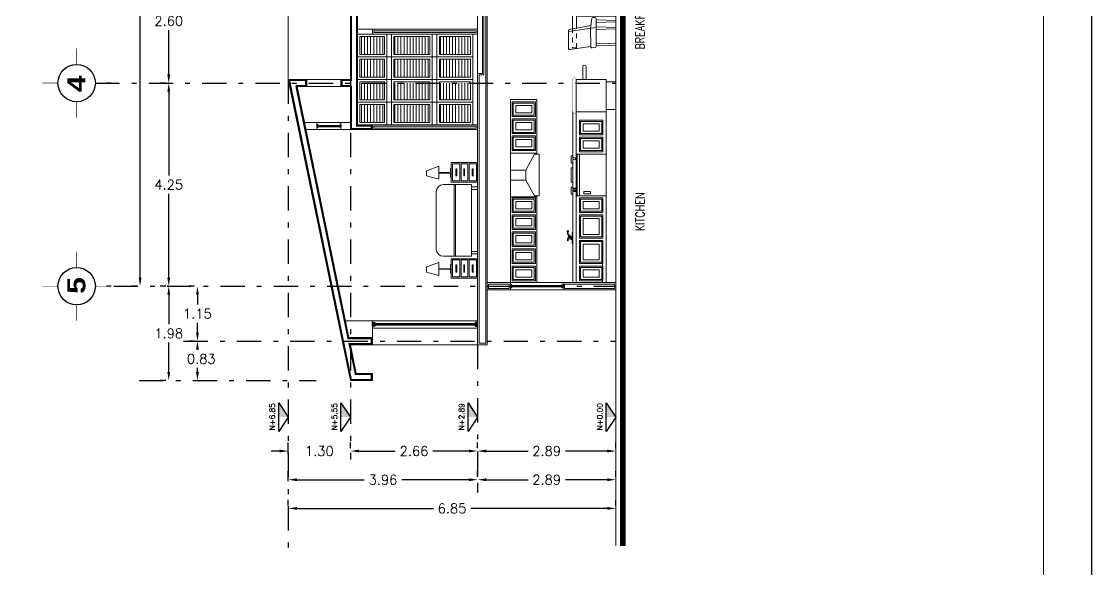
# Model space of a CAD drawing. Header units: millimetres. Extents: x 246.6 to 325.5, y -2 to 41.7.
# Drawn here: x 303.11 to 325.5, y 15.04 to 26.51 of the extents above; entities that cross this region are included whole.
import ezdxf
from ezdxf.enums import TextEntityAlignment as Align

# ---------------------------------------------------------------- set-up
doc = ezdxf.new("R2010")
doc.units = ezdxf.units.MM
doc.header["$LTSCALE"] = 0.05
doc.header["$PDMODE"] = 35
doc.linetypes.add('DASHDOT', pattern=[25.4, 12.7, -6.35, 0, -6.35])
doc.linetypes.add('DASHED8', pattern=[0.09375, 0.0625, -0.03125])
for name, color, linetype in [('Aluminio', 254, 'Continuous'), ('Cancel_1', 163, 'Continuous'), ('EJES', 1, 'DASHDOT'), ('LINEAS', 9, 'Continuous')]:
    doc.layers.add(name, color=color, linetype=linetype)
doc.layers.add('AUILIAR', color=8, linetype='Continuous', plot=False)
for name, color, linetype, lineweight in [('MUEBLES', 175, 'Continuous', 13), ('MUROS', 7, 'Continuous', 18), ('VENTANAS', 175, 'Continuous', 9)]:
    doc.layers.add(name, color=color, linetype=linetype, lineweight=lineweight)
doc.styles.add('NIVEL', font='romans')
doc.styles.add('ROMANS', font='romans.shx', dxfattribs={"height": 0.2})
doc.styles.add('SANSSERIFBOLD', font='sasb____.pfb', dxfattribs={"height": 0.6})
doc.dimstyles.get("Standard").update_dxf_attribs({"dimtxt": 0.2, "dimasz": 0.18, "dimexe": 0.18, "dimexo": 0.0625, "dimgap": 0.09, "dimtad": 0, "dimtih": 1, "dimtoh": 1, "dimzin": 0, "dimdsep": 46, "dimtxsty": 'ROMANS', "dimcen": 0.09, "dimclrd": 3, "dimclrt": 256, "dimadec": 0, "dimazin": 0, "dimtfac": 1, "dimtofl": 0, "dimtmove": 0, "dimatfit": 3, "dimfxl": 0, "dimtolj": 1, "dimtzin": 0, "dimarcsym": 0})

# ---------------------------------------------------------------- blocks, each defined once
blk = doc.blocks.new('*D134')
at = {"layer": 'DEFPOINTS', "color": 0, "ltscale": 0.5, "transparency": 16777216}
for p in [(305.597, 34.973), (305.597, 20.973), (305.597, 20.973)]:
    blk.add_point(p, dxfattribs=at)
at = {"layer": 'MUROS', "color": 0, "lineweight": -2, "ltscale": 0.5, "transparency": 16777216}
for p, q in [((305.535, 34.973), (305.417, 34.973)), ((305.535, 20.973), (305.417, 20.973))]:
    blk.add_line(p, q, dxfattribs=at)
at = {"layer": 'MUROS', "color": 3, "lineweight": -2, "ltscale": 0.5, "transparency": 16777216}
for p, q in [((305.597, 34.793), (305.597, 27.408)), ((305.597, 21.153), (305.597, 27.028))]:
    blk.add_line(p, q, dxfattribs=at)
at = {"layer": 'MUROS', "color": 3, "ltscale": 0.5, "transparency": 16777216}
for points in [[(305.567, 34.793), (305.627, 34.793), (305.597, 34.973)], [(305.567, 21.153), (305.627, 21.153), (305.597, 20.973)]]:
    blk.add_solid(points, dxfattribs=at)
at = {"layer": 'MUROS', "ltscale": 0.5, "transparency": 16777216, "insert": (305.599, 27.218), "char_height": 0.2, "attachment_point": 5, "style": 'ROMANS'}
blk.add_mtext('\\A1;14.00', dxfattribs=at)
blk = doc.blocks.new('*D135')
at = {"layer": 'DEFPOINTS', "color": 0, "ltscale": 0.5, "transparency": 16777216}
for p in [(306.197, 25.223), (306.197, 25.223), (306.197, 20.973)]:
    blk.add_point(p, dxfattribs=at)
at = {"layer": 'MUROS', "color": 0, "lineweight": -2, "ltscale": 0.5, "transparency": 16777216}
for p, q in [((306.135, 25.223), (306.017, 25.223)), ((306.135, 20.973), (306.017, 20.973))]:
    blk.add_line(p, q, dxfattribs=at)
at = {"layer": 'MUROS', "color": 3, "lineweight": -2, "ltscale": 0.5, "transparency": 16777216}
for p, q in [((306.197, 25.043), (306.197, 23.288)), ((306.197, 21.153), (306.197, 22.908))]:
    blk.add_line(p, q, dxfattribs=at)
at = {"layer": 'MUROS', "color": 3, "ltscale": 0.5, "transparency": 16777216}
for points in [[(306.167, 25.043), (306.227, 25.043), (306.197, 25.223)], [(306.167, 21.153), (306.227, 21.153), (306.197, 20.973)]]:
    blk.add_solid(points, dxfattribs=at)
at = {"layer": 'MUROS', "ltscale": 0.5, "transparency": 16777216, "insert": (306.197, 23.098), "char_height": 0.2, "attachment_point": 5, "style": 'ROMANS'}
blk.add_mtext('\\A1;4.25', dxfattribs=at)
blk = doc.blocks.new('*D136')
at = {"layer": 'DEFPOINTS', "color": 0, "ltscale": 0.5, "transparency": 16777216}
for p in [(306.197, 27.823), (306.197, 27.823), (306.197, 25.223)]:
    blk.add_point(p, dxfattribs=at)
at = {"layer": 'MUROS', "color": 0, "lineweight": -2, "ltscale": 0.5, "transparency": 16777216}
for p, q in [((306.135, 27.823), (306.017, 27.823)), ((306.135, 25.223), (306.017, 25.223))]:
    blk.add_line(p, q, dxfattribs=at)
at = {"layer": 'MUROS', "color": 3, "lineweight": -2, "ltscale": 0.5, "transparency": 16777216}
for p, q in [((306.197, 27.643), (306.197, 26.713)), ((306.197, 25.403), (306.197, 26.333))]:
    blk.add_line(p, q, dxfattribs=at)
at = {"layer": 'MUROS', "color": 3, "ltscale": 0.5, "transparency": 16777216}
for points in [[(306.167, 27.643), (306.227, 27.643), (306.197, 27.823)], [(306.167, 25.403), (306.227, 25.403), (306.197, 25.223)]]:
    blk.add_solid(points, dxfattribs=at)
at = {"layer": 'MUROS', "ltscale": 0.5, "transparency": 16777216, "insert": (306.197, 26.523), "char_height": 0.2, "attachment_point": 5, "style": 'ROMANS'}
blk.add_mtext('\\A1;2.60', dxfattribs=at)
blk = doc.blocks.new('cama matr con 2 buros fachada')
at = {"layer": 'MUEBLES', "linetype": 'Continuous'}
for p, q in [((-1.152, -0.054), (-1.082, 0.205)), ((-1.082, 0.205), (-0.972, 0.205)), ((-0.972, 0.205), (-0.878, -0.054)), ((-0.6, 0), (0.6, 0)), ((0.86, -0.054), (0.931, 0.205)), ((0.931, 0.205), (1.04, 0.205)), ((1.04, 0.205), (1.135, -0.054)), ((-0.878, -0.054), (-1.152, -0.054)), ((-1.02, -0.054), (-1.02, -0.266)), ((-1.01, -0.054), (-1.01, -0.268)), ((-0.75, -0.15), (-0.75, -0.385)), ((0.75, -0.15), (0.75, -0.385)), ((1.135, -0.054), (0.86, -0.054)), ((0.992, -0.054), (0.992, -0.266)), ((1.003, -0.054), (1.003, -0.268)), ((-1.208, -0.315), (-1.208, -0.865)), ((-1.208, -0.315), (-0.802, -0.315)), ((-1.183, -0.34), (-1.183, -0.494)), ((-1.183, -0.34), (-0.827, -0.34)), ((-1.104, -0.295), (-1.029, -0.295)), ((-1.029, -0.295), (-1.021, -0.266)), ((-1.028, -0.292), (-1.028, -0.292)), ((-1.021, -0.266), (-1.01, -0.266)), ((-1.01, -0.266), (-1, -0.295)), ((-1.001, -0.292), (-1.001, -0.292)), ((-1, -0.295), (-0.924, -0.295)), ((-0.802, -0.315), (-0.802, -0.865)), ((-0.75, -0.375), (0.75, -0.375)), ((-0.75, -0.385), (-0.75, -0.735)), ((-0.75, -0.4), (0.75, -0.4)), ((0.75, -0.385), (0.75, -0.735)), ((0.804, -0.315), (0.804, -0.865)), ((0.804, -0.315), (1.21, -0.315)), ((0.829, -0.34), (0.829, -0.494)), ((0.829, -0.34), (1.185, -0.34)), ((0.908, -0.295), (0.983, -0.295)), ((0.983, -0.295), (0.991, -0.266)), ((0.984, -0.292), (0.984, -0.292)), ((0.991, -0.266), (1.002, -0.266)), ((1.002, -0.266), (1.013, -0.295)), ((1.011, -0.292), (1.012, -0.292)), ((1.013, -0.295), (1.088, -0.295)), ((1.21, -0.315), (1.21, -0.865)), ((-1.183, -0.519), (-1.183, -0.661)), ((0.829, -0.519), (0.829, -0.661)), ((-1.183, -0.686), (-1.183, -0.84)), ((-0.75, -0.735), (0.75, -0.735)), ((-0.7, -0.735), (-0.7, -0.865)), ((-0.65, -0.735), (-0.65, -0.865)), ((0.65, -0.735), (0.65, -0.865)), ((0.7, -0.735), (0.7, -0.865)), ((0.829, -0.686), (0.829, -0.84))]:
    blk.add_line(p, q, dxfattribs=at)
at = {"layer": 'MUEBLES'}
for p, q in [((-1.104, -0.295), (-1.104, -0.315)), ((-0.93, -0.407), (-1.08, -0.407)), ((-1.08, -0.427), (-1.08, -0.407)), ((-0.93, -0.427), (-1.08, -0.427)), ((-0.93, -0.427), (-0.93, -0.407)), ((-0.924, -0.295), (-0.924, -0.315)), ((-0.827, -0.34), (-0.827, -0.494)), ((0.908, -0.295), (0.908, -0.315)), ((0.932, -0.427), (0.932, -0.407)), ((1.082, -0.407), (0.932, -0.407)), ((1.082, -0.427), (0.932, -0.427)), ((1.082, -0.427), (1.082, -0.407)), ((1.088, -0.295), (1.088, -0.315)), ((1.185, -0.34), (1.185, -0.494)), ((-0.827, -0.494), (-1.183, -0.494)), ((-0.827, -0.519), (-1.183, -0.519)), ((-0.827, -0.661), (-1.183, -0.661)), ((-0.93, -0.574), (-1.08, -0.574)), ((-1.08, -0.594), (-1.08, -0.574)), ((-0.93, -0.594), (-1.08, -0.594)), ((-0.93, -0.594), (-0.93, -0.574)), ((-0.827, -0.519), (-0.827, -0.661)), ((1.185, -0.494), (0.829, -0.494)), ((1.185, -0.519), (0.829, -0.519)), ((1.185, -0.661), (0.829, -0.661)), ((0.932, -0.594), (0.932, -0.574)), ((1.082, -0.574), (0.932, -0.574)), ((1.082, -0.594), (0.932, -0.594)), ((1.082, -0.594), (1.082, -0.574)), ((1.185, -0.519), (1.185, -0.661)), ((-1.208, -0.865), (-0.802, -0.865)), ((-0.827, -0.686), (-1.183, -0.686)), ((-0.827, -0.84), (-1.183, -0.84)), ((-0.93, -0.753), (-1.08, -0.753)), ((-1.08, -0.773), (-1.08, -0.753)), ((-0.93, -0.773), (-1.08, -0.773)), ((-0.93, -0.773), (-0.93, -0.753)), ((-0.827, -0.686), (-0.827, -0.84)), ((-0.7, -0.865), (-0.65, -0.865)), ((0.65, -0.865), (0.7, -0.865)), ((0.804, -0.865), (1.21, -0.865)), ((1.185, -0.686), (0.829, -0.686)), ((1.185, -0.84), (0.829, -0.84)), ((0.932, -0.773), (0.932, -0.753)), ((1.082, -0.753), (0.932, -0.753)), ((1.082, -0.773), (0.932, -0.773)), ((1.082, -0.773), (1.082, -0.753)), ((1.185, -0.686), (1.185, -0.84))]:
    blk.add_line(p, q, dxfattribs=at)
at = {"layer": 'MUEBLES', "linetype": 'Continuous'}
for centre, start, end in [((-0.6, -0.15), 90, 180), ((0.6, -0.15), 0, 90)]:
    blk.add_arc(centre, 0.15, start, end, dxfattribs=at)
blk = doc.blocks.new('*D142')
at = {"layer": 'DEFPOINTS', "color": 0, "ltscale": 0.5, "transparency": 16777216}
for p in [(308.697, 16.324), (315.547, 16.324), (315.547, 16.324)]:
    blk.add_point(p, dxfattribs=at)
at = {"layer": 'MUROS', "color": 0, "lineweight": -2, "ltscale": 0.5, "transparency": 16777216}
for p, q in [((308.697, 16.387), (308.697, 16.504)), ((315.547, 16.387), (315.547, 16.504))]:
    blk.add_line(p, q, dxfattribs=at)
at = {"layer": 'MUROS', "color": 3, "lineweight": -2, "ltscale": 0.5, "transparency": 16777216}
for p, q in [((308.877, 16.324), (311.732, 16.324)), ((315.367, 16.324), (312.512, 16.324))]:
    blk.add_line(p, q, dxfattribs=at)
at = {"layer": 'MUROS', "color": 3, "ltscale": 0.5, "transparency": 16777216}
for points in [[(308.877, 16.354), (308.877, 16.294), (308.697, 16.324)], [(315.367, 16.354), (315.367, 16.294), (315.547, 16.324)]]:
    blk.add_solid(points, dxfattribs=at)
at = {"layer": 'MUROS', "ltscale": 0.5, "transparency": 16777216, "insert": (312.122, 16.324), "char_height": 0.2, "attachment_point": 5, "style": 'ROMANS'}
blk.add_mtext('\\A1;6.85', dxfattribs=at)
blk = doc.blocks.new('*D143')
at = {"layer": 'DEFPOINTS', "color": 0, "ltscale": 0.5, "transparency": 16777216}
for p in [(312.657, 16.924), (315.547, 16.924), (315.547, 16.924)]:
    blk.add_point(p, dxfattribs=at)
at = {"layer": 'MUROS', "color": 0, "lineweight": -2, "ltscale": 0.5, "transparency": 16777216}
for p, q in [((312.657, 16.987), (312.657, 17.104)), ((315.547, 16.987), (315.547, 17.104))]:
    blk.add_line(p, q, dxfattribs=at)
at = {"layer": 'MUROS', "color": 3, "lineweight": -2, "ltscale": 0.5, "transparency": 16777216}
for p, q in [((312.837, 16.924), (313.712, 16.924)), ((315.367, 16.924), (314.492, 16.924))]:
    blk.add_line(p, q, dxfattribs=at)
at = {"layer": 'MUROS', "color": 3, "ltscale": 0.5, "transparency": 16777216}
for points in [[(312.837, 16.954), (312.837, 16.894), (312.657, 16.924)], [(315.367, 16.954), (315.367, 16.894), (315.547, 16.924)]]:
    blk.add_solid(points, dxfattribs=at)
at = {"layer": 'MUROS', "ltscale": 0.5, "transparency": 16777216, "insert": (314.102, 16.924), "char_height": 0.2, "attachment_point": 5, "style": 'ROMANS'}
blk.add_mtext('\\A1;2.89', dxfattribs=at)
blk = doc.blocks.new('*D144')
at = {"layer": 'DEFPOINTS', "color": 0, "ltscale": 0.5, "transparency": 16777216}
for p in [(308.697, 16.924), (308.697, 16.834), (312.657, 16.924)]:
    blk.add_point(p, dxfattribs=at)
at = {"layer": 'MUROS', "color": 0, "lineweight": -2, "ltscale": 0.5, "transparency": 16777216}
for p, q in [((308.697, 16.896), (308.697, 17.104)), ((312.657, 16.862), (312.657, 16.744))]:
    blk.add_line(p, q, dxfattribs=at)
at = {"layer": 'MUROS', "color": 3, "lineweight": -2, "ltscale": 0.5, "transparency": 16777216}
for p, q in [((308.877, 16.924), (310.283, 16.924)), ((312.477, 16.924), (311.072, 16.924))]:
    blk.add_line(p, q, dxfattribs=at)
at = {"layer": 'MUROS', "color": 3, "ltscale": 0.5, "transparency": 16777216}
for points in [[(308.877, 16.954), (308.877, 16.894), (308.697, 16.924)], [(312.477, 16.954), (312.477, 16.894), (312.657, 16.924)]]:
    blk.add_solid(points, dxfattribs=at)
at = {"layer": 'MUROS', "ltscale": 0.5, "transparency": 16777216, "insert": (310.677, 16.924), "char_height": 0.2, "attachment_point": 5, "style": 'ROMANS'}
blk.add_mtext('\\A1;3.96', dxfattribs=at)
blk = doc.blocks.new('15FFCT03')
for p, q in [((-5, 0.5), (5, 0.5)), ((-5, 0), (-5, 0.5)), ((-2.687777, 4.310793), (-2.679338, 4.625)), ((-1.405709, 1.1875), (-0.780744, 1.1875)), ((-0.780744, 2.5625), (0.275865, 2.5625)), ((-0.780744, 1.1875), (-0.780744, 0.6375)), ((-0.780744, 0.6375), (0.731756, 0.6375)), ((-0.093244, 0.6375), (-0.093244, 1.1875)), ((0.731756, 1.1875), (1.35672, 1.1875)), ((0.731756, 0.6375), (0.731756, 1.1875)), ((5, 0.5), (5, 0)), ((5.544256, 3.880503), (5.544256, 4.672049)), ((6.4941, 4.199848), (5.544256, 4.199848)), ((6.4941, 3.880503), (5.544256, 3.880503)), ((6.4941, 5.102622), (6.4941, 3.880503))]:
    blk.add_line(p, q)
for centre, radius, start, end in [((-1.763181, 1.276679), 3.171864, 51.8224, 106.947745), ((-2.219843, 1.64346), 2.708067, 57.899092, 99.950225), ((-1.703591, 0.660283), 4.083021, 53.383433, 103.82616), ((1.829318, 0.546646), 3.297892, 142.319673, 180.81043), ((-0.068172, 3.25), 0.990159, 136.025927, 223.974073), ((6.214712, -3.094637), 8.202019, 88.04794, 148.527898), ((6.175971, -2.795838), 7.427654, 94.878848, 147.568915), ((6.592565, -2.08857), 6.714292, 98.982395, 150.795722), ((0.019184, 3.25), 0.990159, 359.646974, 43.974073), ((-1.878306, 0.546646), 3.297892, 359.18957, 23.218609)]:
    blk.add_arc(centre, radius, start, end)
blk = doc.blocks.new('mesa')
at = {"layer": 'MUEBLES'}
for p, q in [((5.436, 2.385), (5.383, 2.752)), ((5.403, 2.775), (5.712, 2.775)), ((5.7, 2.775), (5.77, 2.291)), ((5.803, 2.384), (5.731, 2.759)), ((5.758, 2.7), (6.268, 2.7)), ((5.767, 2.635), (6.259, 2.635)), ((5.967, 2.635), (5.967, 1.95)), ((6.06, 2.635), (6.06, 1.95)), ((6.223, 2.384), (6.295, 2.759)), ((6.325, 2.775), (6.256, 2.291)), ((6.623, 2.775), (6.314, 2.775)), ((6.589, 2.385), (6.643, 2.752)), ((5.42, 2.308), (5.412, 2.362)), ((5.431, 2.385), (5.756, 2.39)), ((5.922, 2.291), (5.439, 2.291)), ((5.45, 2.291), (5.461, 1.95)), ((5.497, 2.291), (5.486, 1.95)), ((5.733, 2.291), (5.744, 1.95)), ((5.756, 2.39), (5.925, 2.368)), ((5.779, 2.291), (5.768, 1.95)), ((5.854, 2.291), (5.865, 1.95)), ((5.901, 2.291), (5.891, 1.95)), ((5.942, 2.348), (5.942, 2.311)), ((6.083, 2.348), (6.083, 2.311)), ((6.27, 2.39), (6.101, 2.368)), ((6.103, 2.291), (6.586, 2.291)), ((6.125, 2.291), (6.135, 1.95)), ((6.171, 2.291), (6.161, 1.95)), ((6.247, 2.291), (6.257, 1.95)), ((6.594, 2.385), (6.27, 2.39)), ((6.293, 2.291), (6.282, 1.95)), ((6.529, 2.291), (6.54, 1.95)), ((6.576, 2.291), (6.565, 1.95)), ((6.606, 2.308), (6.614, 2.362)), ((6.97, 1.95), (5.279, 1.95))]:
    blk.add_line(p, q, dxfattribs=at)
at = {"layer": 'MUEBLES', "linetype": 'DASHED8'}
for p, q in [((5.413, 2.635), (5.413, 2.7)), ((5.758, 2.7), (5.413, 2.7)), ((5.413, 2.635), (5.767, 2.635)), ((6.259, 2.635), (6.613, 2.635)), ((6.268, 2.7), (6.613, 2.7)), ((6.613, 2.635), (6.613, 2.7))]:
    blk.add_line(p, q, dxfattribs=at)
at = {"layer": 'MUEBLES', "color": 250}
for p, q in [((5.758, 2.7), (5.758, 2.7)), ((6.268, 2.7), (6.267, 2.7)), ((6.268, 2.7), (6.267, 2.7))]:
    blk.add_line(p, q, dxfattribs=at)
at = {"layer": 'MUEBLES'}
for centre, start, end in [((5.403, 2.755), 90, 188.2329), ((5.712, 2.755), 10.843, 90), ((6.314, 2.755), 90, 169.157), ((6.623, 2.755), 351.7671, 90), ((5.432, 2.365), 90.9257, 188.2329), ((5.439, 2.311), 188.2329, 270), ((5.922, 2.311), 270, 0), ((5.922, 2.348), 0, 82.6996), ((6.103, 2.348), 97.3004, 180), ((6.103, 2.311), 180, 270), ((6.586, 2.311), 270, 351.7671), ((6.594, 2.365), 351.7671, 89.0743)]:
    blk.add_arc(centre, 0.02, start, end, dxfattribs=at)
blk = doc.blocks.new('*D146')
at = {"layer": 'DEFPOINTS', "color": 0, "ltscale": 0.5, "transparency": 16777216}
for p in [(312.657, 17.524), (315.547, 17.524), (315.547, 17.524)]:
    blk.add_point(p, dxfattribs=at)
at = {"layer": 'MUROS', "color": 0, "lineweight": -2, "ltscale": 0.5, "transparency": 16777216}
for p, q in [((312.657, 17.587), (312.657, 17.704)), ((315.547, 17.587), (315.547, 17.704))]:
    blk.add_line(p, q, dxfattribs=at)
at = {"layer": 'MUROS', "color": 3, "lineweight": -2, "ltscale": 0.5, "transparency": 16777216}
for p, q in [((312.837, 17.524), (313.712, 17.524)), ((315.367, 17.524), (314.492, 17.524))]:
    blk.add_line(p, q, dxfattribs=at)
at = {"layer": 'MUROS', "color": 3, "ltscale": 0.5, "transparency": 16777216}
for points in [[(312.837, 17.554), (312.837, 17.494), (312.657, 17.524)], [(315.367, 17.554), (315.367, 17.494), (315.547, 17.524)]]:
    blk.add_solid(points, dxfattribs=at)
at = {"layer": 'MUROS', "ltscale": 0.5, "transparency": 16777216, "insert": (314.102, 17.524), "char_height": 0.2, "attachment_point": 5, "style": 'ROMANS'}
blk.add_mtext('\\A1;2.89', dxfattribs=at)
blk = doc.blocks.new('*D147')
at = {"layer": 'DEFPOINTS', "color": 0, "ltscale": 0.5, "transparency": 16777216}
for p in [(309.997, 17.524), (309.997, 17.524), (312.657, 17.524)]:
    blk.add_point(p, dxfattribs=at)
at = {"layer": 'MUROS', "color": 0, "lineweight": -2, "ltscale": 0.5, "transparency": 16777216}
for p, q in [((309.997, 17.587), (309.997, 17.704)), ((312.657, 17.587), (312.657, 17.704))]:
    blk.add_line(p, q, dxfattribs=at)
at = {"layer": 'MUROS', "color": 3, "lineweight": -2, "ltscale": 0.5, "transparency": 16777216}
for p, q in [((310.177, 17.524), (310.933, 17.524)), ((312.477, 17.524), (311.722, 17.524))]:
    blk.add_line(p, q, dxfattribs=at)
at = {"layer": 'MUROS', "color": 3, "ltscale": 0.5, "transparency": 16777216}
for points in [[(310.177, 17.554), (310.177, 17.494), (309.997, 17.524)], [(312.477, 17.554), (312.477, 17.494), (312.657, 17.524)]]:
    blk.add_solid(points, dxfattribs=at)
at = {"layer": 'MUROS', "ltscale": 0.5, "transparency": 16777216, "insert": (311.327, 17.524), "char_height": 0.2, "attachment_point": 5, "style": 'ROMANS'}
blk.add_mtext('\\A1;2.66', dxfattribs=at)
blk = doc.blocks.new('*D148')
at = {"layer": 'DEFPOINTS', "color": 0, "ltscale": 0.5, "transparency": 16777216}
for p in [(308.697, 17.524), (309.997, 17.524), (308.697, 17.396)]:
    blk.add_point(p, dxfattribs=at)
at = {"layer": 'MUROS', "color": 0, "lineweight": -2, "ltscale": 0.5, "transparency": 16777216}
for p, q in [((308.697, 17.458), (308.697, 17.704)), ((309.997, 17.587), (309.997, 17.704))]:
    blk.add_line(p, q, dxfattribs=at)
at = {"layer": 'MUROS', "color": 3, "lineweight": -2, "ltscale": 0.5, "transparency": 16777216}
for p, q in [((308.517, 17.524), (308.337, 17.524)), ((310.177, 17.524), (310.357, 17.524))]:
    blk.add_line(p, q, dxfattribs=at)
at = {"layer": 'MUROS', "color": 3, "ltscale": 0.5, "transparency": 16777216}
for points in [[(308.517, 17.554), (308.517, 17.494), (308.697, 17.524)], [(310.177, 17.554), (310.177, 17.494), (309.997, 17.524)]]:
    blk.add_solid(points, dxfattribs=at)
at = {"layer": 'MUROS', "ltscale": 0.5, "transparency": 16777216, "insert": (309.347, 17.524), "char_height": 0.2, "attachment_point": 5, "style": 'ROMANS'}
blk.add_mtext('\\A1;1.30', dxfattribs=at)
blk = doc.blocks.new('*D152')
at = {"layer": 'DEFPOINTS', "color": 0, "ltscale": 0.5, "transparency": 16777216}
for p in [(306.797, 20.973), (306.797, 19.823), (306.797, 19.823)]:
    blk.add_point(p, dxfattribs=at)
at = {"layer": 'MUROS', "color": 0, "lineweight": -2, "ltscale": 0.5, "transparency": 16777216}
for p, q in [((306.735, 20.973), (306.617, 20.973)), ((306.735, 19.823), (306.617, 19.823))]:
    blk.add_line(p, q, dxfattribs=at)
at = {"layer": 'MUROS', "color": 3, "lineweight": -2, "ltscale": 0.5, "transparency": 16777216}
for p, q in [((306.797, 20.793), (306.797, 20.588)), ((306.797, 20.003), (306.797, 20.208))]:
    blk.add_line(p, q, dxfattribs=at)
at = {"layer": 'MUROS', "color": 3, "ltscale": 0.5, "transparency": 16777216}
for points in [[(306.767, 20.793), (306.827, 20.793), (306.797, 20.973)], [(306.767, 20.003), (306.827, 20.003), (306.797, 19.823)]]:
    blk.add_solid(points, dxfattribs=at)
at = {"layer": 'MUROS', "ltscale": 0.5, "transparency": 16777216, "insert": (306.797, 20.398), "char_height": 0.2, "attachment_point": 5, "style": 'ROMANS'}
blk.add_mtext('\\A1;1.15', dxfattribs=at)
blk = doc.blocks.new('*D153')
at = {"layer": 'DEFPOINTS', "color": 0, "ltscale": 0.5, "transparency": 16777216}
for p in [(306.79, 19.823), (306.79, 18.998), (306.797, 18.998)]:
    blk.add_point(p, dxfattribs=at)
at = {"layer": 'MUROS', "color": 0, "lineweight": -2, "ltscale": 0.5, "transparency": 16777216}
for p, q in [((306.852, 19.823), (306.977, 19.823)), ((306.852, 18.998), (306.977, 18.998))]:
    blk.add_line(p, q, dxfattribs=at)
at = {"layer": 'MUROS', "color": 3, "lineweight": -2, "ltscale": 0.5, "transparency": 16777216}
for p, q in [((306.797, 19.643), (306.797, 19.642)), ((306.797, 19.178), (306.797, 19.262))]:
    blk.add_line(p, q, dxfattribs=at)
at = {"layer": 'MUROS', "color": 3, "ltscale": 0.5, "transparency": 16777216}
for points in [[(306.767, 19.643), (306.827, 19.643), (306.797, 19.823)], [(306.767, 19.178), (306.827, 19.178), (306.797, 18.998)]]:
    blk.add_solid(points, dxfattribs=at)
at = {"layer": 'MUROS', "ltscale": 0.5, "transparency": 16777216, "insert": (306.876, 19.452), "char_height": 0.2, "attachment_point": 5, "style": 'ROMANS'}
blk.add_mtext('\\A1;0.83', dxfattribs=at)
blk = doc.blocks.new('*D154')
at = {"layer": 'DEFPOINTS', "color": 0, "ltscale": 0.5, "transparency": 16777216}
for p in [(306.197, 20.973), (306.197, 18.998), (306.197, 18.998)]:
    blk.add_point(p, dxfattribs=at)
at = {"layer": 'MUROS', "color": 0, "lineweight": -2, "ltscale": 0.5, "transparency": 16777216}
for p, q in [((306.135, 20.973), (306.017, 20.973)), ((306.135, 18.998), (306.017, 18.998))]:
    blk.add_line(p, q, dxfattribs=at)
at = {"layer": 'MUROS', "color": 3, "lineweight": -2, "ltscale": 0.5, "transparency": 16777216}
for p, q in [((306.197, 20.793), (306.197, 20.175)), ((306.197, 19.178), (306.197, 19.795))]:
    blk.add_line(p, q, dxfattribs=at)
at = {"layer": 'MUROS', "color": 3, "ltscale": 0.5, "transparency": 16777216}
for points in [[(306.167, 20.793), (306.227, 20.793), (306.197, 20.973)], [(306.167, 19.178), (306.227, 19.178), (306.197, 18.998)]]:
    blk.add_solid(points, dxfattribs=at)
at = {"layer": 'MUROS', "ltscale": 0.5, "transparency": 16777216, "insert": (306.197, 19.985), "char_height": 0.2, "attachment_point": 5, "style": 'ROMANS'}
blk.add_mtext('\\A1;1.98', dxfattribs=at)

msp = doc.modelspace()

# ---------------------------------------------------------------- hatches: boundary and pattern name
at = {"layer": 'MUEBLES', "ltscale": 0.5}
h = msp.add_hatch(dxfattribs=at)
h.set_pattern_fill('LINE', color=256, scale=0.02, angle=90)
h.set_pattern_definition([(90, (2, 0), (-0.0635, 4e-18), [])])
h.paths.add_polyline_path([(310.707, 26.198), (310.197, 26.198), (310.197, 25.823), (310.707, 25.823)])
h.paths.add_polyline_path([(311.657, 26.198), (310.907, 26.198), (310.907, 25.823), (311.657, 25.823)])
h.paths.add_polyline_path([(312.507, 26.198), (311.857, 26.198), (311.857, 25.823), (312.507, 25.823)])
h.paths.add_polyline_path([(312.507, 25.723), (311.857, 25.723), (311.857, 25.348), (312.507, 25.348)])
h.paths.add_polyline_path([(311.657, 25.723), (310.907, 25.723), (310.907, 25.348), (311.657, 25.348)])
h.paths.add_polyline_path([(310.707, 25.723), (310.197, 25.723), (310.197, 25.348), (310.707, 25.348)])
h.paths.add_polyline_path([(310.707, 25.223), (310.197, 25.223), (310.197, 24.873), (310.707, 24.873)])
h.paths.add_polyline_path([(311.657, 25.223), (310.907, 25.223), (310.907, 24.873), (311.657, 24.873)])
h.paths.add_polyline_path([(312.507, 25.223), (311.857, 25.223), (311.857, 24.873), (312.507, 24.873)])
h.paths.add_polyline_path([(312.507, 24.773), (311.857, 24.773), (311.857, 24.398), (312.507, 24.398)])
h.paths.add_polyline_path([(311.657, 24.773), (310.907, 24.773), (310.907, 24.398), (311.657, 24.398)])
h.paths.add_polyline_path([(310.707, 24.773), (310.197, 24.773), (310.197, 24.398), (310.707, 24.398)])

# ---------------------------------------------------------------- linework, layer by layer
for p, q in [((308.497, 18.536), (308.697, 18.236)), ((308.497, 17.936), (308.497, 18.536)), ((309.797, 18.536), (309.997, 18.236)), ((309.797, 17.936), (309.797, 18.536)), ((312.457, 18.536), (312.657, 18.236)), ((312.457, 17.936), (312.457, 18.536)), ((315.347, 18.536), (315.547, 18.236)), ((315.347, 17.936), (315.347, 18.536)), ((308.697, 18.236), (308.497, 17.936)), ((309.997, 18.236), (309.797, 17.936)), ((312.657, 18.236), (312.457, 17.936)), ((315.547, 18.236), (315.347, 17.936))]:
    msp.add_line(p, q)
for points in [[(308.697, 18.236), (308.497, 18.236), (308.497, 18.536)], [(309.997, 18.236), (309.797, 18.236), (309.797, 18.536)], [(312.657, 18.236), (312.457, 18.236), (312.457, 18.536)], [(315.547, 18.236), (315.347, 18.236), (315.347, 18.536)]]:
    msp.add_solid(points)
at = {"layer": 'Aluminio'}
for points in [[(309.297, 24.298), (309.323, 24.298), (309.323, 24.305), (309.314, 24.305), (309.314, 24.34), (309.323, 24.34), (309.323, 24.348), (309.297, 24.348)], [(309.797, 24.298), (309.772, 24.298), (309.772, 24.305), (309.781, 24.305), (309.781, 24.34), (309.772, 24.34), (309.772, 24.348), (309.797, 24.348)], [(313.347, 20.948), (313.373, 20.948), (313.373, 20.955), (313.364, 20.955), (313.364, 20.99), (313.373, 20.99), (313.373, 20.998), (313.347, 20.998)], [(314.447, 20.948), (314.422, 20.948), (314.422, 20.955), (314.431, 20.955), (314.431, 20.99), (314.422, 20.99), (314.422, 20.998), (314.447, 20.998)], [(310.457, 20.211), (310.507, 20.211), (310.507, 20.196), (310.491, 20.196), (310.491, 20.151), (310.507, 20.151), (310.507, 20.136), (310.457, 20.136)], [(312.657, 20.21), (312.608, 20.21), (312.608, 20.195), (312.624, 20.195), (312.624, 20.15), (312.608, 20.15), (312.608, 20.135), (312.657, 20.135)]]:
    msp.add_lwpolyline(points, close=True, dxfattribs=at)
at = {"layer": 'AUILIAR'}
msp.add_lwpolyline([(246.569, -2.03), (246.569, 41.661), (325.499, 41.661), (325.499, -2.03)], close=True, dxfattribs=at)
at = {"layer": 'Cancel_1'}
msp.add_line((310.457, 20.248), (310.457, 20.099), dxfattribs=at)
for points in [[(309.778, 24.308), (309.317, 24.308), (309.317, 24.338), (309.778, 24.338)], [(314.428, 20.958), (313.367, 20.958), (313.367, 20.988), (314.428, 20.988)], [(310.496, 20.191), (312.619, 20.19), (312.619, 20.155), (310.496, 20.156)]]:
    msp.add_lwpolyline(points, close=True, dxfattribs=at)
at = {"layer": 'EJES', "ltscale": 0.8}
for p, q in [((308.697, 25.298), (308.697, 15.488)), ((309.997, 25.298), (309.997, 17.344)), ((304.662, 25.223), (315.547, 25.223)), ((305.045, 20.973), (315.547, 20.973)), ((306.507, 19.823), (315.547, 19.823)), ((312.657, 19.748), (312.657, 16.649)), ((305.583, 18.998), (309.281, 18.998))]:
    msp.add_line(p, q, dxfattribs=at)
at = {"layer": 'EJES', "ltscale": 0.03}
for p, q in [((304.992, 25.223), (304.84, 25.223)), ((304.992, 20.973), (304.84, 20.973))]:
    msp.add_line(p, q, dxfattribs=at)
at = {"layer": 'LINEAS', "linetype": 'Continuous', "const_width": 0.011}
for points in [[(304.271, 25.614), (304.271, 25.944)], [(303.88, 25.223), (303.55, 25.223)], [(304.662, 25.223), (304.992, 25.223)], [(304.271, 24.831), (304.271, 24.501)], [(304.271, 21.364), (304.271, 21.694)], [(303.88, 20.973), (303.55, 20.973)], [(304.662, 20.973), (304.992, 20.973)], [(304.271, 20.581), (304.271, 20.251)]]:
    msp.add_lwpolyline(points, dxfattribs=at)
at = {"layer": 'LINEAS', "linetype": 'Continuous'}
for centre in [(304.271, 25.223), (304.271, 20.973)]:
    msp.add_circle(centre, 0.391, dxfattribs=at)
at = {"layer": 'MUEBLES', "ltscale": 0.5}
for p, q in [((314.856, 25.298), (314.856, 25.563)), ((314.926, 25.298), (314.926, 25.563))]:
    msp.add_line(p, q, dxfattribs=at)
at = {"layer": 'MUEBLES'}
for p, q in [((313.347, 24.878), (313.347, 21.048)), ((313.897, 24.878), (313.347, 24.878)), ((313.897, 24.878), (313.897, 23.754)), ((313.869, 24.828), (313.378, 24.828)), ((313.378, 24.828), (313.378, 24.522)), ((313.843, 24.803), (313.403, 24.803)), ((313.403, 24.803), (313.403, 24.548)), ((313.793, 24.752), (313.454, 24.752)), ((313.454, 24.752), (313.454, 24.599)), ((313.793, 24.752), (313.793, 24.599)), ((313.843, 24.803), (313.843, 24.548)), ((313.869, 24.828), (313.869, 24.522)), ((315.347, 24.691), (315.347, 21.048)), ((313.378, 24.522), (313.869, 24.522)), ((313.869, 24.472), (313.378, 24.472)), ((313.378, 24.472), (313.378, 24.166)), ((313.403, 24.548), (313.843, 24.548)), ((313.843, 24.447), (313.403, 24.447)), ((313.403, 24.447), (313.403, 24.192)), ((313.454, 24.599), (313.793, 24.599)), ((313.843, 24.447), (313.843, 24.192)), ((313.869, 24.472), (313.869, 24.166)), ((313.897, 23.754), (313.897, 24.622)), ((314.647, 24.618), (314.647, 21.048)), ((314.717, 24.618), (314.717, 21.048)), ((315.278, 24.447), (314.787, 24.447)), ((314.787, 24.447), (314.787, 24.141)), ((315.253, 24.422), (314.812, 24.422)), ((314.812, 24.422), (314.812, 24.166)), ((315.253, 24.422), (315.253, 24.166)), ((315.278, 24.447), (315.278, 24.141)), ((313.403, 24.192), (313.843, 24.192)), ((313.793, 24.396), (313.454, 24.396)), ((313.454, 24.396), (313.454, 24.242)), ((313.454, 24.242), (313.793, 24.242)), ((313.793, 24.396), (313.793, 24.242)), ((315.202, 24.371), (314.863, 24.371)), ((314.863, 24.371), (314.863, 24.217)), ((314.863, 24.217), (315.202, 24.217)), ((315.202, 24.371), (315.202, 24.217)), ((313.378, 24.166), (313.869, 24.166)), ((313.378, 24.116), (313.378, 23.81)), ((313.869, 24.116), (313.378, 24.116)), ((313.403, 24.091), (313.403, 23.836)), ((313.843, 24.091), (313.403, 24.091)), ((313.454, 24.04), (313.454, 23.886)), ((313.793, 24.04), (313.454, 24.04)), ((313.793, 24.04), (313.793, 23.886)), ((313.843, 24.091), (313.843, 23.836)), ((313.869, 24.116), (313.869, 23.81)), ((314.787, 24.141), (315.278, 24.141)), ((315.278, 24.09), (314.787, 24.09)), ((314.787, 24.09), (314.787, 23.784)), ((314.812, 24.166), (315.253, 24.166)), ((315.253, 24.065), (314.812, 24.065)), ((314.812, 24.065), (314.812, 23.81)), ((315.202, 24.014), (314.863, 24.014)), ((314.863, 24.014), (314.863, 23.86)), ((315.202, 24.014), (315.202, 23.86)), ((315.253, 24.065), (315.253, 23.81)), ((315.278, 24.09), (315.278, 23.784)), ((313.897, 23.754), (313.347, 23.754)), ((313.378, 23.81), (313.869, 23.81)), ((313.403, 23.836), (313.843, 23.836)), ((313.454, 23.886), (313.793, 23.886)), ((315.347, 23.734), (314.717, 23.734)), ((314.739, 22.862), (314.739, 23.734)), ((314.785, 22.862), (314.785, 23.734)), ((314.787, 23.784), (315.278, 23.784)), ((314.812, 23.81), (315.253, 23.81)), ((314.863, 23.86), (315.202, 23.86)), ((313.666, 23.193), (313.666, 23.403)), ((313.897, 22.842), (313.347, 22.842)), ((313.897, 21.048), (313.897, 22.842)), ((313.897, 22.842), (313.897, 21.048)), ((314.717, 22.862), (315.347, 22.862)), ((313.869, 22.822), (313.378, 22.822)), ((313.378, 22.822), (313.378, 22.515)), ((313.843, 22.796), (313.403, 22.796)), ((313.403, 22.796), (313.403, 22.541)), ((313.793, 22.745), (313.454, 22.745)), ((313.454, 22.745), (313.454, 22.592)), ((313.793, 22.745), (313.793, 22.592)), ((313.843, 22.796), (313.843, 22.541)), ((313.869, 22.822), (313.869, 22.515)), ((315.278, 22.822), (314.787, 22.822)), ((314.787, 22.822), (314.787, 22.515)), ((315.253, 22.796), (314.812, 22.796)), ((314.812, 22.796), (314.812, 22.541)), ((315.202, 22.745), (314.863, 22.745)), ((314.863, 22.745), (314.863, 22.592)), ((315.202, 22.745), (315.202, 22.592)), ((315.253, 22.796), (315.253, 22.541)), ((315.278, 22.822), (315.278, 22.515)), ((313.378, 22.515), (313.869, 22.515)), ((313.869, 22.466), (313.378, 22.466)), ((313.378, 22.466), (313.378, 22.159)), ((313.403, 22.541), (313.843, 22.541)), ((313.843, 22.44), (313.403, 22.44)), ((313.403, 22.44), (313.403, 22.185)), ((313.454, 22.592), (313.793, 22.592)), ((313.793, 22.389), (313.454, 22.389)), ((313.454, 22.389), (313.454, 22.236)), ((313.793, 22.389), (313.793, 22.236)), ((313.843, 22.44), (313.843, 22.185)), ((313.869, 22.466), (313.869, 22.159)), ((314.787, 22.515), (315.278, 22.515)), ((315.278, 22.466), (314.787, 22.466)), ((314.787, 22.466), (314.787, 21.981)), ((314.812, 22.541), (315.253, 22.541)), ((315.253, 22.44), (314.812, 22.44)), ((314.812, 22.44), (314.812, 22.007)), ((314.863, 22.592), (315.202, 22.592)), ((315.202, 22.389), (314.863, 22.389)), ((314.863, 22.389), (314.863, 22.058)), ((315.202, 22.389), (315.202, 22.058)), ((315.253, 22.44), (315.253, 22.007)), ((315.278, 22.466), (315.278, 21.981)), ((313.403, 22.185), (313.843, 22.185)), ((313.454, 22.236), (313.793, 22.236)), ((313.378, 22.159), (313.869, 22.159)), ((313.869, 22.11), (313.378, 22.11)), ((313.378, 22.11), (313.378, 21.803)), ((313.843, 22.084), (313.403, 22.084)), ((313.403, 22.084), (313.403, 21.829)), ((313.793, 22.033), (313.454, 22.033)), ((313.454, 22.033), (313.454, 21.88)), ((313.793, 22.033), (313.793, 21.88)), ((313.843, 22.084), (313.843, 21.829)), ((313.869, 22.11), (313.869, 21.803)), ((314.787, 21.981), (315.278, 21.981)), ((314.812, 22.007), (315.253, 22.007)), ((314.863, 22.058), (315.202, 22.058)), ((313.378, 21.803), (313.869, 21.803)), ((313.378, 21.753), (313.378, 21.447)), ((313.869, 21.753), (313.378, 21.753)), ((313.403, 21.829), (313.843, 21.829)), ((313.403, 21.728), (313.403, 21.473)), ((313.843, 21.728), (313.403, 21.728)), ((313.454, 21.88), (313.793, 21.88)), ((313.843, 21.728), (313.843, 21.473)), ((313.869, 21.753), (313.869, 21.447)), ((314.787, 21.931), (314.787, 21.447)), ((315.278, 21.931), (314.787, 21.931)), ((314.812, 21.906), (314.812, 21.473)), ((315.253, 21.906), (314.812, 21.906)), ((314.863, 21.855), (314.863, 21.524)), ((315.202, 21.855), (314.863, 21.855)), ((315.202, 21.855), (315.202, 21.524)), ((315.253, 21.906), (315.253, 21.473)), ((315.278, 21.931), (315.278, 21.447)), ((313.454, 21.677), (313.454, 21.524)), ((313.793, 21.677), (313.454, 21.677)), ((313.454, 21.524), (313.793, 21.524)), ((313.793, 21.677), (313.793, 21.524)), ((314.863, 21.524), (315.202, 21.524)), ((313.378, 21.447), (313.869, 21.447)), ((313.869, 21.392), (313.378, 21.392)), ((313.378, 21.392), (313.378, 21.085)), ((313.403, 21.473), (313.843, 21.473)), ((313.843, 21.366), (313.403, 21.366)), ((313.403, 21.366), (313.403, 21.111)), ((313.793, 21.315), (313.454, 21.315)), ((313.454, 21.315), (313.454, 21.162)), ((313.793, 21.315), (313.793, 21.162)), ((313.843, 21.366), (313.843, 21.111)), ((313.869, 21.392), (313.869, 21.085)), ((314.787, 21.447), (315.278, 21.447)), ((315.278, 21.392), (314.787, 21.392)), ((314.787, 21.392), (314.787, 21.085)), ((314.812, 21.473), (315.253, 21.473)), ((315.253, 21.366), (314.812, 21.366)), ((314.812, 21.366), (314.812, 21.111)), ((315.202, 21.315), (314.863, 21.315)), ((314.863, 21.315), (314.863, 21.162)), ((315.202, 21.315), (315.202, 21.162)), ((315.253, 21.366), (315.253, 21.111)), ((315.278, 21.392), (315.278, 21.085)), ((313.378, 21.085), (313.869, 21.085)), ((313.403, 21.111), (313.843, 21.111)), ((313.454, 21.162), (313.793, 21.162)), ((314.787, 21.085), (315.278, 21.085)), ((314.812, 21.111), (315.253, 21.111)), ((314.863, 21.162), (315.202, 21.162))]:
    msp.add_line(p, q, dxfattribs=at)
at = {"layer": 'MUEBLES', "ltscale": 0.5}
for points in [[(310.197, 26.198), (310.707, 26.198), (310.707, 25.823), (310.197, 25.823)], [(310.907, 26.198), (311.657, 26.198), (311.657, 25.823), (310.907, 25.823)], [(311.857, 26.198), (312.507, 26.198), (312.507, 25.823), (311.857, 25.823)], [(310.197, 25.723), (310.707, 25.723), (310.707, 25.348), (310.197, 25.348)], [(310.907, 25.723), (311.657, 25.723), (311.657, 25.348), (310.907, 25.348)], [(311.857, 25.723), (312.507, 25.723), (312.507, 25.348), (311.857, 25.348)], [(310.197, 25.248), (310.707, 25.248), (310.707, 24.873), (310.197, 24.873)], [(310.907, 25.248), (311.657, 25.248), (311.657, 24.873), (310.907, 24.873)], [(311.857, 25.248), (312.507, 25.248), (312.507, 24.873), (311.857, 24.873)], [(310.197, 24.773), (310.707, 24.773), (310.707, 24.398), (310.197, 24.398)], [(310.907, 24.773), (311.657, 24.773), (311.657, 24.398), (310.907, 24.398)], [(311.857, 24.773), (312.507, 24.773), (312.507, 24.398), (311.857, 24.398)]]:
    msp.add_lwpolyline(points, close=True, dxfattribs=at)
at = {"layer": 'MUEBLES'}
for points in [[(310.487, 26.318), (312.627, 26.318), (312.627, 26.278), (310.487, 26.278)], [(310.487, 24.318), (312.627, 24.318), (312.627, 24.278), (310.487, 24.278)]]:
    msp.add_lwpolyline(points, close=True, dxfattribs=at)
for points in [[(313.897, 21.676), (313.897, 21.048)], [(315.267, 21.676), (315.267, 21.048)]]:
    msp.add_lwpolyline(points, dxfattribs=at)
at = {"layer": 'MUEBLES', "ltscale": 0.5}
msp.add_arc((314.891, 25.563), 0.035, 0, 180, dxfattribs=at)
at = {"layer": 'MUROS', "ltscale": 0.5}
for p, q in [((315.547, 35.873), (315.547, 15.54)), ((312.657, 28.528), (312.657, 19.748)), ((308.697, 27.898), (308.697, 25.298)), ((309.997, 27.748), (309.997, 25.298)), ((310.147, 27.748), (310.147, 25.148)), ((310.147, 26.348), (312.657, 26.348)), ((310.147, 26.248), (312.657, 26.248)), ((310.757, 26.248), (310.757, 24.348)), ((310.857, 26.248), (310.857, 24.348)), ((311.707, 26.248), (311.707, 24.348)), ((311.807, 26.248), (311.807, 24.348)), ((312.557, 26.248), (312.557, 24.348)), ((310.147, 25.773), (312.557, 25.773)), ((308.697, 25.298), (309.997, 25.298)), ((308.697, 25.298), (309.997, 18.998)), ((309.082, 25.148), (309.082, 25.298)), ((310.147, 25.298), (312.557, 25.298)), ((314.717, 25.298), (315.347, 25.298)), ((314.717, 25.298), (315.347, 25.298)), ((315.347, 25.298), (315.347, 24.618)), ((308.882, 25.148), (309.997, 25.148)), ((308.882, 25.148), (309.965, 19.898)), ((309.997, 25.148), (309.997, 24.248)), ((310.147, 25.148), (310.147, 24.348)), ((315.347, 25.248), (315.547, 25.248)), ((310.147, 24.823), (312.557, 24.823)), ((315.547, 24.668), (315.347, 24.668)), ((315.347, 24.618), (314.717, 24.618)), ((309.997, 24.398), (309.036, 24.398)), ((309.997, 24.248), (309.067, 24.248)), ((309.297, 24.398), (309.297, 24.248)), ((309.297, 24.398), (309.297, 24.248)), ((309.797, 24.398), (309.797, 24.248)), ((309.797, 24.398), (309.797, 24.248)), ((309.997, 24.248), (312.657, 24.248)), ((310.147, 24.348), (312.657, 24.348)), ((314.668, 23.023), (314.702, 23.023)), ((314.668, 23), (314.668, 23.023)), ((314.702, 23), (314.668, 23)), ((314.668, 22.977), (314.668, 22.954)), ((314.702, 22.977), (314.668, 22.977)), ((314.668, 22.954), (314.702, 22.954)), ((314.702, 23.023), (314.702, 23)), ((314.702, 22.977), (314.702, 22.954)), ((314.877, 22.954), (315.015, 22.954)), ((314.877, 22.908), (314.877, 22.954)), ((315.015, 22.908), (314.877, 22.908)), ((315.015, 22.954), (315.015, 22.908)), ((312.857, 21.048), (315.547, 21.048)), ((309.893, 20.248), (310.457, 20.248)), ((310.457, 19.898), (310.457, 20.248)), ((309.965, 19.898), (310.457, 19.898)), ((309.996, 19.748), (312.857, 19.748)), ((309.996, 19.748), (310.12, 19.148)), ((310.457, 19.898), (310.457, 19.748)), ((310.12, 19.148), (310.457, 19.148)), ((310.457, 18.998), (310.457, 19.148)), ((309.997, 18.998), (310.457, 18.998))]:
    msp.add_line(p, q, dxfattribs=at)
at = {"layer": 'MUROS'}
msp.add_line((310.457, 20.248), (310.457, 20.098), dxfattribs=at)
msp.add_lwpolyline([(248.256, 39.591, -0.414214), (248.639, 39.973), (324.211, 39.973, -0.414214), (324.492, 39.692), (324.492, -0.061, -0.414214), (324.211, -0.342), (248.639, -0.342, -0.414214), (248.256, 0.04)], format="xyb", close=True, dxfattribs=at)
at = {"layer": 'MUROS', "ltscale": 0.5}
for points, const_width in [([(315.847, 38.925), (315.847, 35.715), (315.697, 35.715), (315.697, 15.54)], 0.12), ([(310.017, 25.168), (309.817, 25.168), (309.817, 25.278), (310.017, 25.278), (310.017, 27.768), (309.817, 27.768), (309.817, 27.878), (310.437, 27.878), (310.437, 27.768), (310.127, 27.768), (310.127, 25.168)], 0.03), ([(308.722, 25.278), (310.014, 19.018), (310.437, 19.018), (310.437, 19.128), (310.103, 19.128), (309.971, 19.768), (310.437, 19.768), (310.437, 19.878), (309.949, 19.878), (308.857, 25.168)], 0.03), ([(308.722, 25.278), (309.062, 25.278), (309.062, 25.168), (308.857, 25.168)], 0.03), ([(310.017, 25.168), (310.017, 24.268), (310.437, 24.268), (310.437, 24.328), (310.127, 24.328), (310.127, 25.168)], 0.03)]:
    msp.add_lwpolyline(points, dxfattribs=dict(at, const_width=const_width))
for points in [[(312.857, 28.648), (312.857, 19.748), (312.657, 19.748), (312.657, 25.423), (312.757, 25.423), (312.757, 27.748), (312.657, 27.748), (312.657, 28.528)], [(309.997, 25.148), (309.797, 25.148), (309.797, 25.298), (309.997, 25.298), (309.997, 27.748), (309.797, 27.748), (309.797, 27.898), (310.457, 27.898), (310.457, 27.748), (310.147, 27.748), (310.147, 25.148)], [(309.997, 25.148), (309.997, 24.248), (310.457, 24.248), (310.457, 24.348), (310.147, 24.348), (310.147, 25.148)], [(314.647, 23.548), (314.615, 23.548), (314.615, 23.698), (314.647, 23.698)], [(314.647, 23.448), (314.615, 23.448), (314.615, 23.148), (314.647, 23.148)], [(314.647, 23.048), (314.615, 23.048), (314.615, 22.898), (314.647, 22.898)]]:
    msp.add_lwpolyline(points, dxfattribs=at)
at = {"layer": 'MUROS', "const_width": 0.02}
msp.add_lwpolyline([(312.827, 28.628), (312.827, 19.778), (312.687, 19.778), (312.687, 25.393), (312.787, 25.393), (312.787, 27.778), (312.687, 27.778), (312.687, 28.548), (312.687, 28.548), (312.687, 28.628)], dxfattribs=at)
at = {"layer": 'MUROS', "ltscale": 0.5}
for points in [[(310.147, 26.248), (310.757, 26.248), (310.757, 25.773), (310.147, 25.773)], [(310.457, 26.348), (312.657, 26.348), (312.657, 26.248), (310.457, 26.248)], [(311.807, 26.248), (312.557, 26.248), (312.557, 25.773), (311.807, 25.773)], [(310.457, 19.148), (310.12, 19.148), (309.996, 19.748), (310.457, 19.748), (310.457, 19.898), (309.965, 19.898), (308.882, 25.148), (309.082, 25.148), (309.082, 25.298), (308.697, 25.298), (309.997, 18.998), (310.457, 18.998)], [(314.717, 25.298), (315.347, 25.298), (315.347, 24.618), (314.717, 24.618)], [(309.297, 24.398), (309.797, 24.398), (309.797, 24.248), (309.297, 24.248)], [(310.457, 24.348), (312.657, 24.348), (312.657, 24.248), (310.457, 24.248)], [(313.347, 23.403), (313.666, 23.403), (313.844, 23.734), (313.942, 23.734), (313.942, 22.862), (313.844, 22.862), (313.666, 23.193), (313.347, 23.193)], [(314.739, 23.734), (315.347, 23.734), (315.347, 22.862), (314.739, 22.862)], [(312.857, 21.048), (313.347, 21.048), (313.347, 20.898), (312.857, 20.898)], [(313.347, 21.048), (314.447, 21.048), (314.447, 20.898), (313.347, 20.898)], [(314.447, 21.048), (315.547, 21.048), (315.547, 20.898), (314.447, 20.898)], [(312.887, 21.018), (313.317, 21.018), (313.317, 20.928), (312.887, 20.928)], [(314.477, 21.018), (315.517, 21.018), (315.517, 20.928), (314.477, 20.928)]]:
    msp.add_lwpolyline(points, close=True, dxfattribs=at)
at = {"layer": 'MUROS', "ltscale": 0.5, "const_width": 0.005}
msp.add_lwpolyline([(314.647, 24.618), (314.647, 25.298, -1), (314.717, 25.298), (314.717, 24.618, -1)], format="xyb", close=True, dxfattribs=at)
at = {"layer": 'MUROS', "ltscale": 0.5}
msp.add_circle((314.679, 23.642), 0.023, dxfattribs=at)
at = {"layer": 'VENTANAS'}
msp.add_lwpolyline([(310.457, 20.098), (312.657, 20.098), (312.657, 20.248), (310.457, 20.248)], close=True, dxfattribs=at)

# ---------------------------------------------------------------- block references
at = {"layer": 'MUROS', "ltscale": 0.5, "xscale": 1.202549693439664, "yscale": 1.202549693439664, "zscale": 1.202549693439664, "rotation": 90}
msp.add_blockref('mesa', (317.892, 19.45), dxfattribs=at)
at = {"layer": 'MUROS', "ltscale": 0.5, "rotation": 90}
msp.add_blockref('cama matr con 2 buros fachada', (311.792, 22.349), dxfattribs=at)
at = {"layer": 'MUROS', "xscale": 0.023, "yscale": 0.023, "zscale": 0.023, "rotation": 90}
msp.add_blockref('15FFCT03', (314.647, 21.981), dxfattribs=at)

# ---------------------------------------------------------------- texts
at = {"style": 'NIVEL'}
for s, p in [('N+6.85', (308.419, 18.24)), ('N+5.55', (309.719, 18.24)), ('N+2.89', (312.379, 18.24)), ('N+0.00', (315.269, 18.24))]:
    msp.add_text(s, height=0.1125, rotation=90, dxfattribs=at).set_placement(p, align=Align.CENTER)
at = {"layer": 'MUROS', "style": 'ROMANS', "width": 0.8}
for s, p in [('BREAKFAST', (316.145, 25.925)), ('KITCHEN', (316.145, 22.124))]:
    msp.add_text(s, height=0.1834, rotation=90, dxfattribs=at).set_placement(p)
at = {"layer": 'MUROS', "color": 7, "linetype": 'ByBlock', "style": 'SANSSERIFBOLD', "width": 1.2}
for s, p in [('4', (304.452, 25.034)), ('5', (304.453, 20.813))]:
    msp.add_text(s, height=0.376, rotation=90, dxfattribs=at).set_placement(p)

# ---------------------------------------------------------------- dimensions: what is measured, and where the dimension line sits
at = {"layer": 'MUROS', "ltscale": 0.5}
for base, p1, p2, override, picture, middle in [((305.597, 20.973), (305.597, 34.973), (305.597, 20.973), {"dimtmove": 2}, '*D134', (305.599, 27.218)), ((306.797467544, 18.997616689), (306.789769017, 19.822616689), (306.789769017, 18.997616689), {"dimtmove": 2, "dimtfillclr": 3}, '*D153', (306.876300765, 19.452338096))]:
    dim = msp.add_linear_dim(base=base, p1=p1, p2=p2, angle=90, dimstyle='Standard', override=override, dxfattribs=at)
    dim.commit()
    dim.dimension.update_dxf_attribs({"geometry": picture, "text_midpoint": middle, "dimtype": 160})
for base, p1, p2, picture, middle in [((306.197, 27.823), (306.197, 25.223), (306.197, 27.823), '*D136', (306.197, 26.523)), ((306.197, 25.223), (306.197, 20.973), (306.197, 25.223), '*D135', (306.197, 23.098))]:
    dim = msp.add_linear_dim(base=base, p1=p1, p2=p2, angle=90, dimstyle='Standard', dxfattribs=at)
    dim.commit()
    dim.dimension.update_dxf_attribs({"geometry": picture, "text_midpoint": middle})
for base, p1, p2, picture, middle in [((306.197467544, 18.997616689), (306.197467544, 20.972616689), (306.197467544, 18.997616689), '*D154', (306.197467544, 19.985116689)), ((306.797, 19.823), (306.797, 20.973), (306.797, 19.823), '*D152', (306.797, 20.398))]:
    dim = msp.add_linear_dim(base=base, p1=p1, p2=p2, angle=90, dimstyle='Standard', override={"dimtfillclr": 3}, dxfattribs=at)
    dim.commit()
    dim.dimension.update_dxf_attribs({"geometry": picture, "text_midpoint": middle})
dim = msp.add_linear_dim(base=(308.697, 17.524), p1=(309.997, 17.524), p2=(308.697, 17.396), dimstyle='Standard', override={"dimtfillclr": 3}, dxfattribs=at)
dim.commit()
dim.dimension.update_dxf_attribs({"geometry": '*D148', "text_midpoint": (309.347, 17.524)})
for base, p1, p2, picture, middle in [((309.997, 17.524), (312.657, 17.524), (309.997, 17.524), '*D147', (311.327, 17.524)), ((315.547, 17.524), (312.657, 17.524), (315.547, 17.524), '*D146', (314.102, 17.524)), ((308.697, 16.924), (312.657, 16.924), (308.697, 16.834), '*D144', (310.677, 16.924)), ((315.547, 16.924), (312.657, 16.924), (315.547, 16.924), '*D143', (314.102, 16.924)), ((315.547, 16.324), (308.697, 16.324), (315.547, 16.324), '*D142', (312.122, 16.324))]:
    dim = msp.add_linear_dim(base=base, p1=p1, p2=p2, dimstyle='Standard', dxfattribs=at)
    dim.commit()
    dim.dimension.update_dxf_attribs({"geometry": picture, "text_midpoint": middle})

doc.saveas('drawing.dxf')
